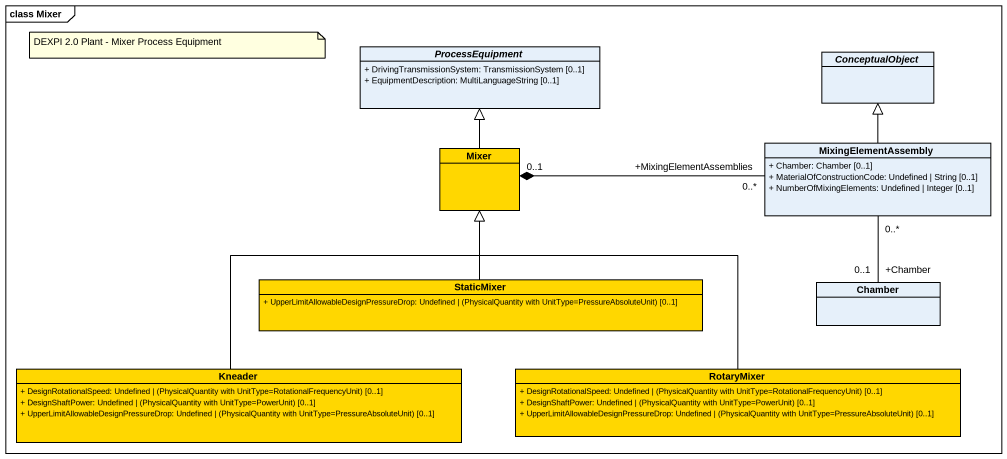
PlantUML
@startuml
mainframe class Mixer
hide circle
hide empty members
skinparam classAttributeIconSize 0
abstract class ProcessEquipment {
  + DrivingTransmissionSystem: TransmissionSystem [0..1]
  + EquipmentDescription: MultiLanguageString [0..1]
}
abstract class ConceptualObject
class Mixer #FFD700
class MixingElementAssembly {
  + Chamber: Chamber [0..1]
  + MaterialOfConstructionCode: Undefined | String [0..1]
  + NumberOfMixingElements: Undefined | Integer [0..1]
}
class StaticMixer #FFD700 {
  {field} + UpperLimitAllowableDesignPressureDrop: Undefined | (PhysicalQuantity with UnitType=PressureAbsoluteUnit) [0..1]
}
class Chamber
class Kneader #FFD700 {
  {field} + DesignRotationalSpeed: Undefined | (PhysicalQuantity with UnitType=RotationalFrequencyUnit) [0..1]
  {field} + DesignShaftPower: Undefined | (PhysicalQuantity with UnitType=PowerUnit) [0..1]
  {field} + UpperLimitAllowableDesignPressureDrop: Undefined | (PhysicalQuantity with UnitType=PressureAbsoluteUnit) [0..1]
}
class RotaryMixer #FFD700 {
  {field} + DesignRotationalSpeed: Undefined | (PhysicalQuantity with UnitType=RotationalFrequencyUnit) [0..1]
  {field} + DesignShaftPower: Undefined | (PhysicalQuantity with UnitType=PowerUnit) [0..1]
  {field} + UpperLimitAllowableDesignPressureDrop: Undefined | (PhysicalQuantity with UnitType=PressureAbsoluteUnit) [0..1]
}
Mixer -up-|> ProcessEquipment
Mixer "0..1" *-right- "+MixingElementAssemblies\n0..*" MixingElementAssembly
MixingElementAssembly -up-|> ConceptualObject
MixingElementAssembly "0..*" -- "+Chamber\n0..1" Chamber
StaticMixer -up-|> Mixer
Kneader -up-|> Mixer
RotaryMixer -up-|> Mixer
note as N1
  DEXPI 2.0 Plant - Mixer Process Equipment
end note
@enduml
